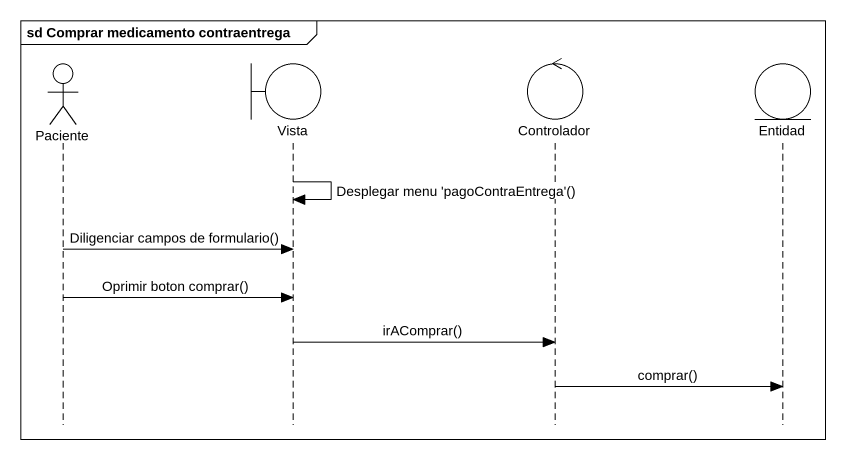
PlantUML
@startuml
mainframe sd Comprar medicamento contraentrega
hide footbox
actor Paciente
boundary Vista
control Controlador
entity Entidad

Vista -> Vista : Desplegar menu 'pagoContraEntrega'()
Paciente -> Vista : Diligenciar campos de formulario()
Paciente -> Vista : Oprimir boton comprar()
Vista -> Controlador : irAComprar()
Controlador -> Entidad : comprar()
@enduml
